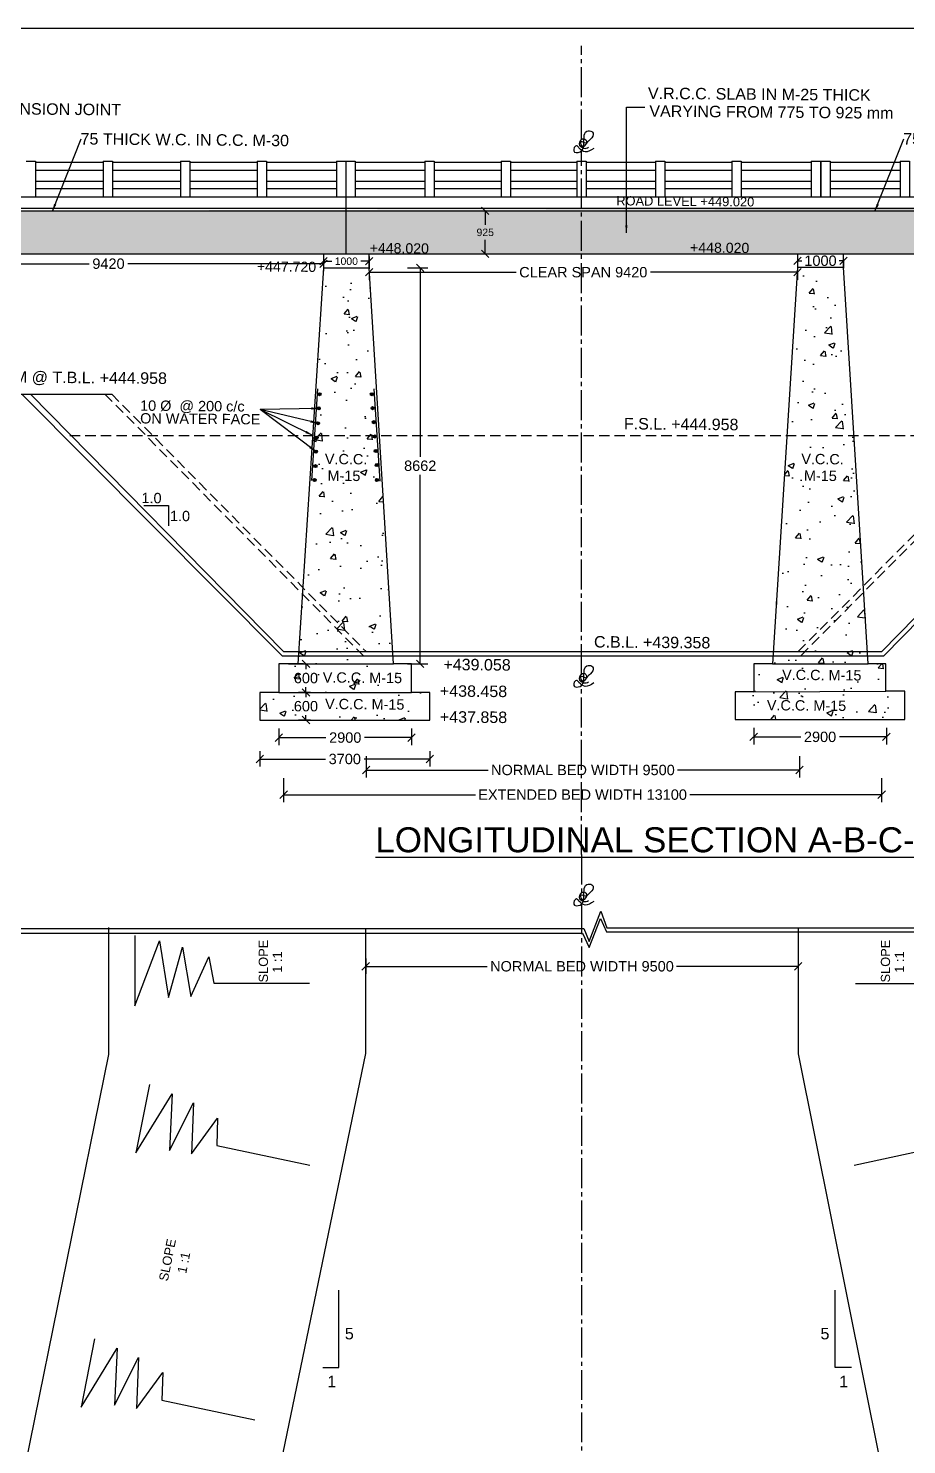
# Model space of a CAD drawing. Header units: inches. Extents: x 13587.5 to 13681, y 17072.3 to 17159.8.
# Drawn here: x 13610.91 to 13632.07, y 17125.73 to 17159.85 of the extents above; entities that cross this region are included whole.
import ezdxf

# ---------------------------------------------------------------- set-up
doc = ezdxf.new("R2010")
doc.units = ezdxf.units.IN
doc.header["$MEASUREMENT"] = 0
doc.linetypes.add('ACAD_ISO04W100', pattern=[30, 24, -3, 0, -3])
doc.linetypes.add('HIDDEN', pattern=[0.375, 0.25, -0.125])
for name, color, linetype in [('DIMENSION', 255, 'Continuous'), ('DRAWING', 2, 'Continuous'), ('Hatch', 7, 'Continuous'), ('TEXT', 255, 'Continuous')]:
    doc.layers.add(name, color=color, linetype=linetype)
doc.styles.get("Standard").update_dxf_attribs({"font": 'arial.ttf'})
doc.dimstyles.get("Standard").update_dxf_attribs({"dimtxt": 0.18, "dimasz": 0.18, "dimexe": 0.18, "dimexo": 0.0625, "dimgap": 0.09, "dimtad": 0, "dimtih": 1, "dimtoh": 1, "dimdec": 4, "dimzin": 0, "dimdsep": 46, "dimtxsty": 'Standard', "dimblk": 'OBLIQUE', "dimcen": 0.09, "dimadec": 0, "dimazin": 0, "dimtfac": 1, "dimtdec": 4, "dimtofl": 0, "dimtmove": 0, "dimatfit": 3, "dimfxl": 1, "dimtolj": 1, "dimtzin": 0, "dimarcsym": 0})
pattern_1 = [(50, (0, 0), (1.434520365, -0.12550427), [0.15, -1.65]), (355, (0, 0), (-0.27750267, 1.50438427), [0.12, -1.32]), (100.4514, (0.1195, -0.0105), (1.15701876, 1.37887908), [0.12748038, -1.40228422]), (46.1842, (0, 0.4), (2.1344821, -0.33103803), [0.225, -2.475]), (96.6356, (0.1779, 0.3724), (1.86932541, 1.94823574), [0.19122058, -2.103426]), (351.1842, (0, 0.4), (1.8693239, 1.9482372), [0.18, -1.98]), (21, (0.2, 0.3), (1.193814104, -0.80523778), [0.15, -1.65]), (326, (0.2, 0.3), (0.48663066, 1.45030009), [0.12, -1.32]), (71.4514, (0.2995, 0.2329), (1.68044526, 0.64506099), [0.12748038, -1.40228422]), (37.5, (0, 0), (0.024319711, 0.665787708), [0, -1.304, 0, -1.34, 0, -1.325]), (7.5, (0, 0), (0.526139075, 0.788823424), [0, -0.764, 0, -1.274, 0, -0.505]), (327.5, (-0.446, 0), (1.067644872, -0.045109743), [0, -0.5, 0, -1.56, 0, -2.07]), (317.5, (-0.646, 0), (1.16637234, 0.200209965), [0, -0.65, 0, -1.036, 0, -1.47])]

# ---------------------------------------------------------------- blocks, each defined once
blk = doc.blocks.new('_Oblique')
at = {"color": 0, "linetype": 'ByBlock', "lineweight": -2}
blk.add_line((-0.5, -0.5), (0.5, 0.5), dxfattribs=at)
blk = doc.blocks.new('*D17')
at = {"layer": 'Defpoints', "color": 0, "transparency": 16777216}
for p in [(13619.035, 17137.507), (13629.453, 17137.507), (13629.453, 17137.255)]:
    blk.add_point(p, dxfattribs=at)
at = {"layer": 'DIMENSION', "color": 0, "lineweight": -2, "transparency": 16777216}
for p, q in [((13619.035, 17137.444), (13619.035, 17137.075)), ((13619.035, 17137.255), (13621.964, 17137.255)), ((13629.453, 17137.255), (13626.525, 17137.255)), ((13629.453, 17137.444), (13629.453, 17137.075))]:
    blk.add_line(p, q, dxfattribs=at)
at = {"layer": 'DIMENSION', "color": 0, "lineweight": -2, "transparency": 16777216, "xscale": 0.18, "yscale": 0.18, "zscale": 0.18, "rotation": 180}
blk.add_blockref('_Oblique', (13619.035, 17137.255), dxfattribs=at)
at = {"layer": 'DIMENSION', "color": 0, "lineweight": -2, "transparency": 16777216, "xscale": 0.18, "yscale": 0.18, "zscale": 0.18}
blk.add_blockref('_Oblique', (13629.453, 17137.255), dxfattribs=at)
at = {"layer": 'DIMENSION', "color": 0, "transparency": 16777216, "insert": (13624.244, 17137.255), "char_height": 0.25, "attachment_point": 5}
blk.add_mtext('\\A1;NORMAL BED WIDTH 9500', dxfattribs=at)
blk = doc.blocks.new('*D69')
at = {"layer": 'Defpoints', "color": 0, "transparency": 16777216}
for p in [(13629.436, 17154.327), (13630.544, 17154.327), (13630.544, 17154.249)]:
    blk.add_point(p, dxfattribs=at)
at = {"layer": 'DIMENSION', "color": 0, "lineweight": -2, "transparency": 16777216}
for p, q in [((13629.436, 17154.265), (13629.436, 17154.069)), ((13630.544, 17154.265), (13630.544, 17154.069)), ((13629.436, 17154.249), (13629.539, 17154.249)), ((13630.544, 17154.249), (13630.441, 17154.249))]:
    blk.add_line(p, q, dxfattribs=at)
at = {"layer": 'DIMENSION', "color": 0, "lineweight": -2, "transparency": 16777216, "xscale": 0.18, "yscale": 0.18, "zscale": 0.18, "rotation": 180}
blk.add_blockref('_Oblique', (13629.436, 17154.249), dxfattribs=at)
at = {"layer": 'DIMENSION', "color": 0, "lineweight": -2, "transparency": 16777216, "xscale": 0.18, "yscale": 0.18, "zscale": 0.18}
blk.add_blockref('_Oblique', (13630.544, 17154.249), dxfattribs=at)
at = {"layer": 'DIMENSION', "color": 0, "transparency": 16777216, "insert": (13629.99, 17154.249), "char_height": 0.25, "attachment_point": 5}
blk.add_mtext('\\A1;1000', dxfattribs=at)
blk = doc.blocks.new('*D70')
at = {"layer": 'Defpoints', "color": 0, "transparency": 16777216}
for p in [(13618.02, 17154.415), (13619.116, 17154.415), (13619.116, 17154.238)]:
    blk.add_point(p, dxfattribs=at)
at = {"layer": 'DIMENSION', "color": 0, "lineweight": -2, "transparency": 16777216}
for p, q in [((13618.02, 17154.352), (13618.02, 17154.058)), ((13619.116, 17154.352), (13619.116, 17154.058)), ((13618.02, 17154.238), (13618.218, 17154.238)), ((13619.116, 17154.238), (13618.918, 17154.238))]:
    blk.add_line(p, q, dxfattribs=at)
at = {"layer": 'DIMENSION', "color": 0, "lineweight": -2, "transparency": 16777216, "xscale": 0.18, "yscale": 0.18, "zscale": 0.18, "rotation": 180}
blk.add_blockref('_Oblique', (13618.02, 17154.238), dxfattribs=at)
at = {"layer": 'DIMENSION', "color": 0, "lineweight": -2, "transparency": 16777216, "xscale": 0.18, "yscale": 0.18, "zscale": 0.18}
blk.add_blockref('_Oblique', (13619.116, 17154.238), dxfattribs=at)
at = {"layer": 'DIMENSION', "color": 0, "transparency": 16777216, "insert": (13618.568, 17154.238), "char_height": 0.18, "attachment_point": 5}
blk.add_mtext('\\A1;1000', dxfattribs=at)
blk = doc.blocks.new('*D71')
at = {"layer": 'Defpoints', "color": 0, "transparency": 16777216}
for p in [(13621.8, 17155.452), (13621.8, 17154.415), (13621.914, 17154.415)]:
    blk.add_point(p, dxfattribs=at)
at = {"layer": 'DIMENSION', "color": 0, "lineweight": -2, "transparency": 16777216}
for p, q in [((13621.862, 17155.452), (13622.094, 17155.452)), ((13621.914, 17155.452), (13621.914, 17155.115)), ((13621.914, 17154.415), (13621.914, 17154.751)), ((13621.862, 17154.415), (13622.094, 17154.415))]:
    blk.add_line(p, q, dxfattribs=at)
at = {"layer": 'DIMENSION', "color": 0, "lineweight": -2, "transparency": 16777216, "xscale": 0.18, "yscale": 0.18, "zscale": 0.18}
for p, rotation in [((13621.914, 17155.452), 90), ((13621.914, 17154.415), 270)]:
    blk.add_blockref('_Oblique', p, dxfattribs=dict(at, rotation=rotation))
at = {"layer": 'DIMENSION', "color": 0, "transparency": 16777216, "insert": (13621.914, 17154.933), "char_height": 0.18, "attachment_point": 5}
blk.add_mtext('\\A1;925', dxfattribs=at)
blk = doc.blocks.new('*D72')
at = {"layer": 'Defpoints', "color": 0, "transparency": 16777216}
for p in [(13607.657, 17154.436), (13618.02, 17154.418), (13618.02, 17154.178)]:
    blk.add_point(p, dxfattribs=at)
at = {"layer": 'DIMENSION', "color": 0, "lineweight": -2, "transparency": 16777216}
for p, q in [((13607.657, 17154.373), (13607.657, 17153.998)), ((13618.02, 17154.356), (13618.02, 17153.998)), ((13607.657, 17154.178), (13612.376, 17154.178)), ((13618.02, 17154.178), (13613.302, 17154.178))]:
    blk.add_line(p, q, dxfattribs=at)
at = {"layer": 'DIMENSION', "color": 0, "lineweight": -2, "transparency": 16777216, "xscale": 0.18, "yscale": 0.18, "zscale": 0.18, "rotation": 180}
blk.add_blockref('_Oblique', (13607.657, 17154.178), dxfattribs=at)
at = {"layer": 'DIMENSION', "color": 0, "lineweight": -2, "transparency": 16777216, "xscale": 0.18, "yscale": 0.18, "zscale": 0.18}
blk.add_blockref('_Oblique', (13618.02, 17154.178), dxfattribs=at)
at = {"layer": 'DIMENSION', "color": 0, "transparency": 16777216, "insert": (13612.839, 17154.178), "char_height": 0.25, "attachment_point": 5}
blk.add_mtext('\\A1;9420', dxfattribs=at)
blk = doc.blocks.new('*D73')
at = {"layer": 'Defpoints', "color": 0, "transparency": 16777216}
for p in [(13617.595, 17144.542), (13617.595, 17143.851), (13617.595, 17143.851)]:
    blk.add_point(p, dxfattribs=at)
at = {"layer": 'DIMENSION', "color": 0, "lineweight": -2, "transparency": 16777216}
for p, q in [((13617.533, 17144.542), (13617.415, 17144.542)), ((13617.595, 17144.542), (13617.595, 17144.414)), ((13617.533, 17143.851), (13617.415, 17143.851)), ((13617.595, 17143.851), (13617.595, 17143.979))]:
    blk.add_line(p, q, dxfattribs=at)
at = {"layer": 'DIMENSION', "color": 0, "lineweight": -2, "transparency": 16777216, "xscale": 0.18, "yscale": 0.18, "zscale": 0.18}
for p, rotation in [((13617.595, 17144.542), 90), ((13617.595, 17143.851), 270)]:
    blk.add_blockref('_Oblique', p, dxfattribs=dict(at, rotation=rotation))
at = {"layer": 'DIMENSION', "color": 0, "transparency": 16777216, "insert": (13617.595, 17144.197), "char_height": 0.25, "attachment_point": 5}
blk.add_mtext('\\A1;600', dxfattribs=at)
blk = doc.blocks.new('*D74')
at = {"layer": 'Defpoints', "color": 0, "transparency": 16777216}
for p in [(13617.768, 17143.851), (13617.595, 17143.188), (13617.768, 17143.188)]:
    blk.add_point(p, dxfattribs=at)
at = {"layer": 'DIMENSION', "color": 0, "lineweight": -2, "transparency": 16777216}
for p, q in [((13617.705, 17143.851), (13617.415, 17143.851)), ((13617.595, 17143.851), (13617.595, 17143.737)), ((13617.705, 17143.188), (13617.415, 17143.188)), ((13617.595, 17143.188), (13617.595, 17143.302))]:
    blk.add_line(p, q, dxfattribs=at)
at = {"layer": 'DIMENSION', "color": 0, "lineweight": -2, "transparency": 16777216, "xscale": 0.18, "yscale": 0.18, "zscale": 0.18}
for p, rotation in [((13617.595, 17143.851), 90), ((13617.595, 17143.188), 270)]:
    blk.add_blockref('_Oblique', p, dxfattribs=dict(at, rotation=rotation))
at = {"layer": 'DIMENSION', "color": 0, "transparency": 16777216, "insert": (13617.595, 17143.52), "char_height": 0.25, "attachment_point": 5}
blk.add_mtext('\\A1;600', dxfattribs=at)
blk = doc.blocks.new('*D75')
at = {"layer": 'Defpoints', "color": 0, "transparency": 16777216}
for p in [(13616.484, 17142.504), (13620.578, 17142.504), (13620.578, 17142.248)]:
    blk.add_point(p, dxfattribs=at)
at = {"layer": 'DIMENSION', "color": 0, "lineweight": -2, "transparency": 16777216}
for p, q in [((13616.484, 17142.441), (13616.484, 17142.068)), ((13620.578, 17142.441), (13620.578, 17142.068)), ((13616.484, 17142.248), (13618.068, 17142.248)), ((13620.578, 17142.248), (13618.994, 17142.248))]:
    blk.add_line(p, q, dxfattribs=at)
at = {"layer": 'DIMENSION', "color": 0, "lineweight": -2, "transparency": 16777216, "xscale": 0.18, "yscale": 0.18, "zscale": 0.18, "rotation": 180}
blk.add_blockref('_Oblique', (13616.484, 17142.248), dxfattribs=at)
at = {"layer": 'DIMENSION', "color": 0, "lineweight": -2, "transparency": 16777216, "xscale": 0.18, "yscale": 0.18, "zscale": 0.18}
blk.add_blockref('_Oblique', (13620.578, 17142.248), dxfattribs=at)
at = {"layer": 'DIMENSION', "color": 0, "transparency": 16777216, "insert": (13618.531, 17142.248), "char_height": 0.25, "attachment_point": 5}
blk.add_mtext('\\A1;3700', dxfattribs=at)
blk = doc.blocks.new('*D76')
at = {"layer": 'Defpoints', "color": 0, "transparency": 16777216}
for p in [(13616.944, 17143.043), (13620.139, 17143.043), (13620.139, 17142.764)]:
    blk.add_point(p, dxfattribs=at)
at = {"layer": 'DIMENSION', "color": 0, "lineweight": -2, "transparency": 16777216}
for p, q in [((13616.944, 17142.981), (13616.944, 17142.584)), ((13616.944, 17142.764), (13618.077, 17142.764)), ((13620.139, 17142.764), (13619.007, 17142.764)), ((13620.139, 17142.981), (13620.139, 17142.584))]:
    blk.add_line(p, q, dxfattribs=at)
at = {"layer": 'DIMENSION', "color": 0, "lineweight": -2, "transparency": 16777216, "xscale": 0.18, "yscale": 0.18, "zscale": 0.18, "rotation": 180}
blk.add_blockref('_Oblique', (13616.944, 17142.764), dxfattribs=at)
at = {"layer": 'DIMENSION', "color": 0, "lineweight": -2, "transparency": 16777216, "xscale": 0.18, "yscale": 0.18, "zscale": 0.18}
blk.add_blockref('_Oblique', (13620.139, 17142.764), dxfattribs=at)
at = {"layer": 'DIMENSION', "color": 0, "transparency": 16777216, "insert": (13618.542, 17142.764), "char_height": 0.25, "attachment_point": 5}
blk.add_mtext('\\A1;2900', dxfattribs=at)
blk = doc.blocks.new('*D77')
at = {"layer": 'Defpoints', "color": 0, "transparency": 16777216}
for p in [(13619.982, 17154.079), (13619.982, 17144.542), (13620.348, 17144.542)]:
    blk.add_point(p, dxfattribs=at)
at = {"layer": 'DIMENSION', "color": 0, "lineweight": -2, "transparency": 16777216}
for p, q in [((13620.044, 17154.079), (13620.528, 17154.079)), ((13620.348, 17154.079), (13620.348, 17149.528)), ((13620.348, 17144.542), (13620.348, 17149.093)), ((13620.044, 17144.542), (13620.528, 17144.542))]:
    blk.add_line(p, q, dxfattribs=at)
at = {"layer": 'DIMENSION', "color": 0, "lineweight": -2, "transparency": 16777216, "xscale": 0.18, "yscale": 0.18, "zscale": 0.18}
for p, rotation in [((13620.348, 17154.079), 90), ((13620.348, 17144.542), 270)]:
    blk.add_blockref('_Oblique', p, dxfattribs=dict(at, rotation=rotation))
at = {"layer": 'DIMENSION', "color": 0, "transparency": 16777216, "insert": (13620.348, 17149.311), "char_height": 0.25, "attachment_point": 5}
blk.add_mtext('\\A1;8662', dxfattribs=at)
blk = doc.blocks.new('*D78')
at = {"layer": 'Defpoints', "color": 0, "transparency": 16777216}
for p in [(13619.116, 17154.058), (13629.436, 17154.058), (13629.436, 17153.973)]:
    blk.add_point(p, dxfattribs=at)
at = {"layer": 'DIMENSION', "color": 0, "lineweight": -2, "transparency": 16777216}
for p, q in [((13619.116, 17153.996), (13619.116, 17153.793)), ((13619.116, 17153.973), (13622.66, 17153.973)), ((13629.436, 17153.973), (13625.892, 17153.973)), ((13629.436, 17153.996), (13629.436, 17153.793))]:
    blk.add_line(p, q, dxfattribs=at)
at = {"layer": 'DIMENSION', "color": 0, "lineweight": -2, "transparency": 16777216, "xscale": 0.18, "yscale": 0.18, "zscale": 0.18, "rotation": 180}
blk.add_blockref('_Oblique', (13619.116, 17153.973), dxfattribs=at)
at = {"layer": 'DIMENSION', "color": 0, "lineweight": -2, "transparency": 16777216, "xscale": 0.18, "yscale": 0.18, "zscale": 0.18}
blk.add_blockref('_Oblique', (13629.436, 17153.973), dxfattribs=at)
at = {"layer": 'DIMENSION', "color": 0, "transparency": 16777216, "insert": (13624.276, 17153.973), "char_height": 0.25, "attachment_point": 5}
blk.add_mtext('\\A1;CLEAR SPAN 9420', dxfattribs=at)
blk = doc.blocks.new('*D79')
at = {"layer": 'Defpoints', "color": 0, "transparency": 16777216}
for p in [(13619.047, 17142.38), (13629.486, 17142.38), (13629.486, 17141.983)]:
    blk.add_point(p, dxfattribs=at)
at = {"layer": 'DIMENSION', "color": 0, "lineweight": -2, "transparency": 16777216}
for p, q in [((13619.047, 17142.318), (13619.047, 17141.803)), ((13619.047, 17141.983), (13621.986, 17141.983)), ((13629.486, 17141.983), (13626.547, 17141.983)), ((13629.486, 17142.318), (13629.486, 17141.803))]:
    blk.add_line(p, q, dxfattribs=at)
at = {"layer": 'DIMENSION', "color": 0, "lineweight": -2, "transparency": 16777216, "xscale": 0.18, "yscale": 0.18, "zscale": 0.18, "rotation": 180}
blk.add_blockref('_Oblique', (13619.047, 17141.983), dxfattribs=at)
at = {"layer": 'DIMENSION', "color": 0, "lineweight": -2, "transparency": 16777216, "xscale": 0.18, "yscale": 0.18, "zscale": 0.18}
blk.add_blockref('_Oblique', (13629.486, 17141.983), dxfattribs=at)
at = {"layer": 'DIMENSION', "color": 0, "transparency": 16777216, "insert": (13624.267, 17141.983), "char_height": 0.25, "attachment_point": 5}
blk.add_mtext('\\A1;NORMAL BED WIDTH 9500', dxfattribs=at)
blk = doc.blocks.new('*D80')
at = {"layer": 'Defpoints', "color": 0, "transparency": 16777216}
for p in [(13617.057, 17141.848), (13631.462, 17141.848), (13631.462, 17141.39)]:
    blk.add_point(p, dxfattribs=at)
at = {"layer": 'DIMENSION', "color": 0, "lineweight": -2, "transparency": 16777216}
for p, q in [((13617.057, 17141.785), (13617.057, 17141.21)), ((13631.462, 17141.785), (13631.462, 17141.21)), ((13617.057, 17141.39), (13621.678, 17141.39)), ((13631.462, 17141.39), (13626.841, 17141.39))]:
    blk.add_line(p, q, dxfattribs=at)
at = {"layer": 'DIMENSION', "color": 0, "lineweight": -2, "transparency": 16777216, "xscale": 0.18, "yscale": 0.18, "zscale": 0.18, "rotation": 180}
blk.add_blockref('_Oblique', (13617.057, 17141.39), dxfattribs=at)
at = {"layer": 'DIMENSION', "color": 0, "lineweight": -2, "transparency": 16777216, "xscale": 0.18, "yscale": 0.18, "zscale": 0.18}
blk.add_blockref('_Oblique', (13631.462, 17141.39), dxfattribs=at)
at = {"layer": 'DIMENSION', "color": 0, "transparency": 16777216, "insert": (13624.259, 17141.39), "char_height": 0.25, "attachment_point": 5}
blk.add_mtext('\\A1;EXTENDED BED WIDTH 13100', dxfattribs=at)
blk = doc.blocks.new('*D84')
at = {"layer": 'Defpoints', "color": 0, "transparency": 16777216}
for p in [(13628.381, 17143.06), (13631.576, 17143.06), (13631.576, 17142.781)]:
    blk.add_point(p, dxfattribs=at)
at = {"layer": 'DIMENSION', "color": 0, "lineweight": -2, "transparency": 16777216}
for p, q in [((13628.381, 17142.998), (13628.381, 17142.601)), ((13628.381, 17142.781), (13629.514, 17142.781)), ((13631.576, 17142.781), (13630.444, 17142.781)), ((13631.576, 17142.998), (13631.576, 17142.601))]:
    blk.add_line(p, q, dxfattribs=at)
at = {"layer": 'DIMENSION', "color": 0, "lineweight": -2, "transparency": 16777216, "xscale": 0.18, "yscale": 0.18, "zscale": 0.18, "rotation": 180}
blk.add_blockref('_Oblique', (13628.381, 17142.781), dxfattribs=at)
at = {"layer": 'DIMENSION', "color": 0, "lineweight": -2, "transparency": 16777216, "xscale": 0.18, "yscale": 0.18, "zscale": 0.18}
blk.add_blockref('_Oblique', (13631.576, 17142.781), dxfattribs=at)
at = {"layer": 'DIMENSION', "color": 0, "transparency": 16777216, "insert": (13629.979, 17142.781), "char_height": 0.25, "attachment_point": 5}
blk.add_mtext('\\A1;2900', dxfattribs=at)

msp = doc.modelspace()

# ---------------------------------------------------------------- hatches: boundary and pattern name
at = {"layer": 'Hatch'}
h = msp.add_hatch(dxfattribs=at)
h.set_pattern_fill('AR-CONC', color=256, scale=0.2, style=0)
h.set_pattern_definition(pattern_1)
h.paths.add_polyline_path([(13607.09099, 17155.45205), (13607.09099, 17154.41455), (13618.56129, 17154.41455), (13641.43466, 17154.41455), (13641.43466, 17155.52008), (13607.09099, 17155.45219)])
h = msp.add_hatch(dxfattribs=at)
h.set_pattern_fill('AR-CONC', color=256, scale=0.2, style=0)
h.set_pattern_definition(pattern_1)
h.paths.add_polyline_path([(13618.02, 17154.41455), (13618.02, 17154.07736), (13619.11638, 17154.07736), (13619.11638, 17154.41455), (13618.56129, 17154.41455)])
h.paths.add_polyline_path([(13617.40315, 17144.542), (13616.94437, 17144.542), (13616.94437, 17143.85128), (13616.4839, 17143.85128), (13616.4839, 17143.18817), (13620.5779, 17143.18817), (13620.5779, 17143.85128), (13620.13933, 17143.85128), (13620.13933, 17144.542), (13619.70365, 17144.542), (13619.11638, 17154.07736), (13618.02, 17154.07736)])
h = msp.add_hatch(dxfattribs=at)
h.set_pattern_fill('AR-CONC', color=256, scale=0.2, style=0)
h.set_pattern_definition(pattern_1)
h.paths.add_polyline_path([(13629.98582, 17154.41455), (13629.43569, 17154.41455), (13629.43569, 17154.09639), (13630.54446, 17154.09639), (13630.54446, 17154.41455)])
h.paths.add_polyline_path([(13630.54429, 17154.09639), (13629.43625, 17154.09639), (13629.17993, 17150.04428), (13630.79636, 17150.04428)])
h.paths.add_polyline_path([(13628.83207, 17144.54479), (13628.38119, 17144.54479), (13628.38119, 17143.86865), (13627.9338, 17143.86865), (13627.9338, 17143.20077), (13632.01956, 17143.20077), (13632.01956, 17143.87909), (13631.5673, 17143.87909), (13631.5673, 17144.54479), (13631.13848, 17144.54479), (13630.79636, 17150.04428), (13629.17993, 17150.04428)])
h = msp.add_hatch(color=256, dxfattribs=at)
edge = h.paths.add_edge_path()
edge.add_arc((13617.92108, 17151.03538), 0.03695, 0, 360)
h = msp.add_hatch(color=256, dxfattribs=at)
edge = h.paths.add_edge_path()
edge.add_arc((13619.18283, 17151.03553), 0.03695, 0, 360)
h = msp.add_hatch(color=256, dxfattribs=at)
edge = h.paths.add_edge_path()
edge.add_arc((13617.90204, 17150.6945), 0.03695, 0, 360)
h = msp.add_hatch(color=256, dxfattribs=at)
edge = h.paths.add_edge_path()
edge.add_arc((13619.19933, 17150.69974), 0.03695, 0, 360)
h = msp.add_hatch(color=256, dxfattribs=at)
edge = h.paths.add_edge_path()
edge.add_arc((13617.88369, 17150.33614), 0.03695, 0, 360)
h = msp.add_hatch(color=256, dxfattribs=at)
edge = h.paths.add_edge_path()
edge.add_arc((13619.23012, 17150.36144), 0.03695, 0, 360)
h = msp.add_hatch(color=256, dxfattribs=at)
edge = h.paths.add_edge_path()
edge.add_arc((13617.85393, 17149.9916), 0.03695, 0, 360)
h = msp.add_hatch(color=256, dxfattribs=at)
edge = h.paths.add_edge_path()
edge.add_arc((13619.25325, 17150.01703), 0.03695, 0, 360)
h = msp.add_hatch(color=256, dxfattribs=at)
edge = h.paths.add_edge_path()
edge.add_arc((13617.83414, 17149.65162), 0.03695, 0, 360)
h = msp.add_hatch(color=256, dxfattribs=at)
edge = h.paths.add_edge_path()
edge.add_arc((13619.27493, 17149.66705), 0.03695, 0, 360)
h = msp.add_hatch(color=256, dxfattribs=at)
edge = h.paths.add_edge_path()
edge.add_arc((13617.82479, 17149.30329), 0.03695, 0, 360)
h = msp.add_hatch(color=256, dxfattribs=at)
edge = h.paths.add_edge_path()
edge.add_arc((13619.3009, 17149.3284), 0.03695, 0, 360)
h = msp.add_hatch(color=256, dxfattribs=at)
edge = h.paths.add_edge_path()
edge.add_arc((13617.80504, 17148.96966), 0.03695, 0, 360)
h = msp.add_hatch(color=256, dxfattribs=at)
edge = h.paths.add_edge_path()
edge.add_arc((13619.30619, 17148.96855), 0.03695, 0, 360)

# ---------------------------------------------------------------- linework, layer by layer
at = {"layer": 'DIMENSION'}
for points in [[(13617.73868, 17148.95686), (13617.88062, 17151.16549)], [(13619.2316, 17151.16254), (13619.37353, 17148.9386)], [(13613.69081, 17148.3532), (13614.28494, 17148.3532), (13614.28494, 17147.86464)]]:
    msp.add_lwpolyline(points, dxfattribs=at)
at = {"layer": 'DRAWING'}
msp.add_lwpolyline([(13680.97152, 17074.19685), (13587.58711, 17074.19685), (13587.58711, 17159.84812), (13680.97152, 17159.84812)], close=True, dxfattribs=at)
at = {"layer": 'DRAWING', "linetype": 'ACAD_ISO04W100', "ltscale": 0.03}
for points in [[(13624.22972, 17157.16911), (13624.22972, 17159.43038)], [(13624.22972, 17144.29265), (13624.22972, 17156.89455)], [(13624.22972, 17139.9492), (13624.22972, 17144.01809)], [(13624.22972, 17139.9492), (13624.22972, 17139.02713)], [(13624.22972, 17138.75257), (13624.22972, 17073.49438)]]:
    msp.add_lwpolyline(points, dxfattribs=at)
at = {"layer": 'DRAWING'}
for points in [[(13607.09099, 17154.41455), (13618.56129, 17154.41455), (13629.98582, 17154.41455), (13641.43466, 17154.41455), (13641.43466, 17156.73002), (13641.61104, 17156.89665), (13641.93127, 17156.89665), (13642.09446, 17156.71924), (13642.09446, 17155.52008), (13641.42889, 17155.52008)], [(13610.8594, 17156.64523), (13611.08382, 17156.64523), (13611.08382, 17156.59327), (13611.08382, 17156.40369), (13611.08382, 17156.11995), (13611.08382, 17155.94675), (13611.08382, 17155.77784), (13610.859, 17155.77784)], [(13612.7119, 17156.62019), (13611.08382, 17156.62019)], [(13612.71181, 17156.42309), (13611.08382, 17156.42309)], [(13612.71191, 17156.64523), (13612.93633, 17156.64523), (13612.93633, 17156.59327), (13612.93633, 17156.40369), (13612.93633, 17156.11995), (13612.93633, 17155.94675), (13612.93633, 17155.77784), (13612.7115, 17155.77784)], [(13612.71191, 17156.64523), (13612.7115, 17155.77784)], [(13614.57467, 17156.62019), (13612.93633, 17156.62019)], [(13614.57457, 17156.42309), (13612.93633, 17156.42309)], [(13614.57468, 17156.64523), (13614.79909, 17156.64523), (13614.79909, 17156.59327), (13614.79909, 17156.40369), (13614.79909, 17156.11995), (13614.79909, 17155.94675), (13614.79909, 17155.77784), (13614.57427, 17155.77784)], [(13614.57468, 17156.64523), (13614.57427, 17155.77784)], [(13616.42339, 17156.62019), (13614.79909, 17156.62019)], [(13616.42329, 17156.42309), (13614.79909, 17156.42309)], [(13616.4234, 17156.64523), (13616.64781, 17156.64523), (13616.64781, 17156.59327), (13616.64781, 17156.40369), (13616.64781, 17156.11995), (13616.64781, 17155.94675), (13616.64781, 17155.77784), (13616.42299, 17155.77784)], [(13616.4234, 17156.64523), (13616.42299, 17155.77784)], [(13618.33524, 17156.62019), (13616.64781, 17156.62019)], [(13618.33515, 17156.42309), (13616.64781, 17156.42309)], [(13618.33526, 17156.64523), (13618.55967, 17156.64523), (13618.55967, 17156.59327), (13618.55967, 17156.40369), (13618.55967, 17156.11995), (13618.55967, 17155.94675), (13618.55967, 17155.77784), (13618.33485, 17155.77784)], [(13618.33526, 17156.64523), (13618.33485, 17155.77784)], [(13618.55828, 17156.64523), (13618.78269, 17156.64523), (13618.78269, 17156.59327), (13618.78269, 17156.40369), (13618.78269, 17156.11995), (13618.78269, 17155.94675), (13618.78269, 17155.77784), (13618.55787, 17155.77784)], [(13618.55828, 17156.64523), (13618.55787, 17155.77784)], [(13618.56129, 17156.42309), (13618.55817, 17156.42309)], [(13618.56129, 17156.62019), (13618.55826, 17156.62019)], [(13618.56129, 17154.41455), (13618.56129, 17156.63097)], [(13620.45724, 17156.62019), (13618.78269, 17156.62019)], [(13620.45715, 17156.42309), (13618.78269, 17156.42309)], [(13620.45725, 17156.64523), (13620.68167, 17156.64523), (13620.68167, 17156.59327), (13620.68167, 17156.40369), (13620.68167, 17156.11995), (13620.68167, 17155.94675), (13620.68167, 17155.77784), (13620.45685, 17155.77784)], [(13620.45725, 17156.64523), (13620.45685, 17155.77784)], [(13622.29445, 17156.62019), (13620.68167, 17156.62019)], [(13622.29436, 17156.42309), (13620.68167, 17156.42309)], [(13622.29446, 17156.64523), (13622.51888, 17156.64523), (13622.51888, 17156.59327), (13622.51888, 17156.40369), (13622.51888, 17156.11995), (13622.51888, 17155.94675), (13622.51888, 17155.77784), (13622.29405, 17155.77784)], [(13622.29446, 17156.64523), (13622.29405, 17155.77784)], [(13624.12038, 17156.62019), (13622.51888, 17156.62019)], [(13624.12029, 17156.42309), (13622.51888, 17156.42309)], [(13624.12039, 17156.64523), (13624.34481, 17156.64523), (13624.34481, 17156.59327), (13624.34481, 17156.40369), (13624.34481, 17156.11995), (13624.34481, 17155.94675), (13624.34481, 17155.77784), (13624.11998, 17155.77784)], [(13624.12039, 17156.64523), (13624.11998, 17155.77784)], [(13626.01591, 17156.62019), (13624.34481, 17156.62019)], [(13626.01581, 17156.42309), (13624.34481, 17156.42309)], [(13626.01592, 17156.64523), (13626.24033, 17156.64523), (13626.24033, 17156.59327), (13626.24033, 17156.40369), (13626.24033, 17156.11995), (13626.24033, 17155.94675), (13626.24033, 17155.77784), (13626.01551, 17155.77784)], [(13626.01592, 17156.64523), (13626.01551, 17155.77784)], [(13627.8531, 17156.62019), (13626.24033, 17156.62019)], [(13627.85301, 17156.42309), (13626.24033, 17156.42309)], [(13627.85311, 17156.64523), (13628.07753, 17156.64523), (13628.07753, 17156.59327), (13628.07753, 17156.40369), (13628.07753, 17156.11995), (13628.07753, 17155.94675), (13628.07753, 17155.77784), (13627.8527, 17155.77784)], [(13627.85311, 17156.64523), (13627.8527, 17155.77784)], [(13629.76303, 17156.62019), (13628.07753, 17156.62019)], [(13629.76294, 17156.42309), (13628.07753, 17156.42309)], [(13629.76304, 17156.64523), (13629.98745, 17156.64523), (13629.98745, 17156.59327), (13629.98745, 17156.40369), (13629.98745, 17156.11995), (13629.98745, 17155.94675), (13629.98745, 17155.77784), (13629.76263, 17155.77784)], [(13629.76304, 17156.64523), (13629.76263, 17155.77784)], [(13629.99945, 17156.62019), (13629.98582, 17156.62019)], [(13629.99935, 17156.42309), (13629.98582, 17156.42309)], [(13629.99946, 17156.64523), (13630.22387, 17156.64523), (13630.22387, 17156.59327), (13630.22387, 17156.40369), (13630.22387, 17156.11995), (13630.22387, 17155.94675), (13630.22387, 17155.77784), (13629.99905, 17155.77784)], [(13629.99946, 17156.64523), (13629.99905, 17155.77784)], [(13631.91199, 17156.62019), (13630.22387, 17156.62019)], [(13631.91189, 17156.42309), (13630.22387, 17156.42309)], [(13631.912, 17156.64523), (13632.13641, 17156.64523), (13632.13641, 17156.59327), (13632.13641, 17156.40369), (13632.13641, 17156.11995), (13632.13641, 17155.94675), (13632.13641, 17155.77784), (13631.91159, 17155.77784)], [(13631.912, 17156.64523), (13631.91159, 17155.77784)], [(13612.71168, 17156.15724), (13611.08382, 17156.15724)], [(13612.7116, 17155.98128), (13611.08382, 17155.98128)], [(13614.57445, 17156.15724), (13612.93633, 17156.15724)], [(13614.57437, 17155.98128), (13612.93633, 17155.98128)], [(13616.42317, 17156.15724), (13614.79909, 17156.15724)], [(13616.42308, 17155.98128), (13614.79909, 17155.98128)], [(13618.33503, 17156.15724), (13616.64781, 17156.15724)], [(13618.33494, 17155.98128), (13616.64781, 17155.98128)], [(13618.56129, 17155.98128), (13618.55796, 17155.98128)], [(13618.56129, 17156.15724), (13618.55805, 17156.15724)], [(13620.45702, 17156.15724), (13618.78269, 17156.15724)], [(13620.45694, 17155.98128), (13618.78269, 17155.98128)], [(13622.29423, 17156.15724), (13620.68167, 17156.15724)], [(13622.29415, 17155.98128), (13620.68167, 17155.98128)], [(13624.12016, 17156.15724), (13622.51888, 17156.15724)], [(13624.12008, 17155.98128), (13622.51888, 17155.98128)], [(13626.01569, 17156.15724), (13624.34481, 17156.15724)], [(13626.01561, 17155.98128), (13624.34481, 17155.98128)], [(13627.85288, 17156.15724), (13626.24033, 17156.15724)], [(13627.8528, 17155.98128), (13626.24033, 17155.98128)], [(13629.76281, 17156.15724), (13628.07753, 17156.15724)], [(13629.76273, 17155.98128), (13628.07753, 17155.98128)], [(13629.99923, 17156.15724), (13629.98582, 17156.15724)], [(13629.99915, 17155.98128), (13629.98582, 17155.98128)], [(13631.91177, 17156.15724), (13630.22387, 17156.15724)], [(13631.91168, 17155.98128), (13630.22387, 17155.98128)], [(13641.40849, 17155.77784), (13607.09099, 17155.77784)], [(13590.6441, 17155.5062), (13590.66101, 17155.50707), (13600.40051, 17155.52008), (13606.42801, 17155.52008), (13607.09778, 17155.52008), (13618.56509, 17155.52008), (13629.99638, 17155.52008), (13641.42889, 17155.52008)], [(13590.6441, 17155.43907), (13600.35889, 17155.45205), (13606.3864, 17155.45205), (13607.05616, 17155.45205), (13618.52347, 17155.45205), (13629.95477, 17155.45205), (13641.38728, 17155.45205)], [(13600.90957, 17155.58), (13607.60402, 17151.04024), (13610.74782, 17151.04024), (13617.02369, 17144.7376), (13631.51804, 17144.7376), (13637.73414, 17151.06573), (13640.91652, 17151.06573), (13647.56981, 17155.52008)], [(13618.02, 17154.41455), (13618.02, 17154.07736), (13619.11638, 17154.07736), (13619.11638, 17154.41455)], [(13627.9338, 17143.20077), (13632.01956, 17143.20077), (13632.01956, 17143.87909), (13631.5673, 17143.87909), (13631.5673, 17144.54479), (13631.13848, 17144.54479), (13630.54446, 17154.09357), (13630.54446, 17154.41455)], [(13629.43569, 17154.41455), (13629.43569, 17154.08759), (13628.83207, 17144.54479), (13628.38119, 17144.54479), (13628.38119, 17143.86865), (13627.9338, 17143.86865), (13627.9338, 17143.20077)], [(13618.02, 17154.07736), (13617.40315, 17144.542), (13616.94437, 17144.542), (13616.94437, 17143.85128), (13616.4839, 17143.85128), (13616.4839, 17143.18817), (13620.5779, 17143.18817), (13620.5779, 17143.85128), (13620.13933, 17143.85128), (13620.13933, 17144.542), (13619.70365, 17144.542), (13619.11638, 17154.07736)], [(13629.43569, 17154.09639), (13630.54446, 17154.09639)], [(13610.74782, 17151.04024), (13610.95663, 17151.04024), (13617.05196, 17144.83531), (13631.46797, 17144.83531), (13637.57448, 17151.06573)], [(13610.95663, 17151.04024), (13612.91619, 17151.04024)], [(13617.17376, 17144.542), (13619.70365, 17144.542)], [(13628.83207, 17144.54479), (13631.13848, 17144.54479)], [(13616.94437, 17143.85128), (13620.13933, 17143.85128)], [(13628.38119, 17143.86865), (13631.5673, 17143.87909)], [(13595.39261, 17138.1678), (13624.2892, 17138.1678), (13624.42127, 17137.85161), (13624.70064, 17138.58021), (13624.84638, 17138.18048), (13651.72521, 17138.18048)], [(13595.39702, 17138.05182), (13624.26047, 17138.05182), (13624.41764, 17137.70966), (13624.69437, 17138.40975), (13624.83354, 17138.08438), (13651.77209, 17138.08438)], [(13612.83798, 17138.19308), (13612.83798, 17135.13266), (13610.8357, 17125.24102), (13610.8357, 17111.06727)], [(13613.47666, 17137.99404), (13613.47666, 17136.30266), (13614.06788, 17137.87029), (13614.28418, 17136.50652), (13614.62147, 17137.71917), (13614.82222, 17136.52632), (13615.25825, 17137.48181), (13615.3756, 17136.85052), (13617.67815, 17136.85052)], [(13616.9982, 17109.41793), (13616.9982, 17125.30815), (13619.0354, 17135.15311), (13619.0354, 17138.1678)], [(13629.45317, 17138.17969), (13629.45317, 17135.14773), (13631.42536, 17125.31361), (13631.35674, 17105.56685)], [(13630.8368, 17136.84542), (13633.10221, 17136.84542), (13633.22848, 17137.50125), (13633.68653, 17136.51697), (13633.85826, 17137.73417), (13634.20022, 17136.51532), (13634.4152, 17137.87998), (13634.98272, 17136.33208), (13634.98272, 17137.98031)], [(13630.79859, 17132.46444), (13632.996, 17132.93782), (13632.99617, 17133.58), (13633.63055, 17132.75188), (13633.5702, 17133.94496), (13634.15005, 17132.79891), (13634.109, 17134.16209), (13634.97004, 17132.79042), (13634.62204, 17134.4867)], [(13613.82284, 17134.40805), (13613.50106, 17132.76434), (13614.37317, 17134.18791), (13614.30654, 17132.81662), (13614.88869, 17133.96404), (13614.83966, 17132.73745), (13615.46825, 17133.60055), (13615.44552, 17132.93833), (13617.68964, 17132.46321)], [(13617.99845, 17127.59157), (13618.3911, 17127.59157), (13618.3911, 17129.45844)], [(13630.73953, 17127.59157), (13630.34688, 17127.59157), (13630.34688, 17129.45844)], [(13612.49911, 17128.27936), (13612.17733, 17126.63565), (13613.04944, 17128.05922), (13612.98281, 17126.68793), (13613.56496, 17127.83534), (13613.51593, 17126.60875), (13614.14452, 17127.47186), (13614.12179, 17126.80963), (13616.36591, 17126.33451)]]:
    msp.add_lwpolyline(points, dxfattribs=at)
at = {"layer": 'DRAWING', "linetype": 'HIDDEN'}
for points in [[(13612.7526, 17151.04024), (13618.97787, 17144.7376)], [(13612.91619, 17151.04024), (13619.04495, 17144.83531)], [(13629.45535, 17144.83531), (13635.6298, 17151.06573)], [(13629.51601, 17144.7376), (13635.78729, 17151.06573)], [(13611.90544, 17150.04428), (13636.6038, 17150.04428)]]:
    msp.add_lwpolyline(points, dxfattribs=at)
at = {"layer": 'DRAWING'}
for points in [[(13624.5287, 17156.95714), (13624.31815, 17156.87387), (13624.17222, 17156.96963), (13624.11385, 17157.01959), (13624.04505, 17156.89468), (13624.19724, 17156.87387), (13624.28479, 17157.01334), (13624.36418, 17157.36962), (13624.42726, 17157.38011), (13624.514, 17157.325), (13624.45092, 17157.18064), (13624.35367, 17157.08353), (13624.24065, 17156.97855), (13624.19334, 17157.01529), (13624.26048, 17157.18697), (13624.31582, 17157.18115), (13624.35077, 17157.08662), (13624.21824, 17157.1128), (13624.2896, 17156.96155), (13624.34495, 17156.96155), (13624.40174, 17156.98191)], [(13624.5287, 17144.08067), (13624.31815, 17143.9974), (13624.17222, 17144.09316), (13624.11385, 17144.14312), (13624.04505, 17144.01821), (13624.19724, 17143.9974), (13624.28479, 17144.13687), (13624.36418, 17144.49315), (13624.42726, 17144.50365), (13624.514, 17144.44853), (13624.45092, 17144.30418), (13624.35367, 17144.20706), (13624.24065, 17144.10208), (13624.19334, 17144.13882), (13624.26048, 17144.3105), (13624.31582, 17144.30468), (13624.35077, 17144.21015), (13624.21824, 17144.23633), (13624.2896, 17144.08508), (13624.34495, 17144.08508), (13624.40174, 17144.10544)], [(13624.5287, 17138.81515), (13624.31815, 17138.73188), (13624.17222, 17138.82764), (13624.11385, 17138.8776), (13624.04505, 17138.7527), (13624.19724, 17138.73188), (13624.28479, 17138.87136), (13624.36418, 17139.22763), (13624.42726, 17139.23813), (13624.514, 17139.18301), (13624.45092, 17139.03866), (13624.35367, 17138.94155), (13624.24065, 17138.83657), (13624.19334, 17138.87331), (13624.26048, 17139.04498), (13624.31582, 17139.03917), (13624.35077, 17138.94464), (13624.21824, 17138.97082), (13624.2896, 17138.81957), (13624.34495, 17138.81957), (13624.40174, 17138.83993)]]:
    msp.add_spline(points, degree=3, dxfattribs=at)
at = {"layer": 'Hatch'}
for centre in [(13617.92108, 17151.03538), (13619.18283, 17151.03553), (13617.90204, 17150.6945), (13619.19933, 17150.69974), (13617.88369, 17150.33614), (13619.23012, 17150.36144), (13617.85393, 17149.9916), (13619.25325, 17150.01703), (13617.83414, 17149.65162), (13619.27493, 17149.66705), (13617.82479, 17149.30329), (13619.3009, 17149.3284), (13617.80504, 17148.96966), (13619.30619, 17148.96855)]:
    msp.add_circle(centre, 0.03695, dxfattribs=at)

# ---------------------------------------------------------------- texts
at = {"layer": 'TEXT'}
for s, height, rotation, p in [('V.R.C.C. SLAB IN M-25 THICK', 0.27648, 359.51179, (13625.833, 17158.14735)), ('20 THICK EXPANSION JOINT', 0.27648, 359.51179, (13607.85998, 17157.79576)), ('VARYING FROM 775 TO 925 mm', 0.27648, 359.51179, (13625.86593, 17157.71965)), ('75 THICK W.C. IN C.C. M-30', 0.27648, 359.51179, (13612.16534, 17157.04986)), ('75 THICK W.C. IN C.C. M-30', 0.27648, 359.51179, (13631.9796, 17157.04986)), ('ROAD LEVEL +449.020', 0.221184, 359.51179, (13625.07048, 17155.5848)), ('+448.020', 0.243302, 359.51179, (13619.12961, 17154.4361)), ('+448.020', 0.243302, 359.51179, (13626.84735, 17154.44794)), ('+447.720', 0.243302, 359.51179, (13616.41311, 17153.993)), ('BERM @ T.B.L. +444.958', 0.27648, 359.51179, (13609.76485, 17151.32002)), ('10 Ø  @ 200 c/c', 0.248832, 359.51179, (13613.59989, 17150.63879)), ('ON WATER FACE', 0.248832, 359.51179, (13613.59989, 17150.33172)), ('F.S.L. +444.958', 0.27648, 359.51179, (13625.25358, 17150.18959)), ('V.C.C.', 0.248832, 359.51179, (13618.04976, 17149.35265)), ('V.C.C.', 0.248832, 359.51179, (13629.52663, 17149.35265)), ('M-15', 0.248832, 359.51179, (13618.11334, 17148.95036)), ('M-15', 0.248832, 359.51179, (13629.5902, 17148.95036)), ('1.0', 0.248832, 359.51179, (13613.63355, 17148.41323)), ('1.0', 0.248832, 359.51179, (13614.31953, 17147.98004)), ('C.B.L. +439.358', 0.27648, 359.51179, (13624.53244, 17144.93527)), ('+439.058', 0.27648, 359.51179, (13620.90511, 17144.39058)), ('V.C.C. M-15', 0.248832, 359.51179, (13629.06302, 17144.15521)), ('V.C.C. M-15', 0.248832, 359.51179, (13617.99901, 17144.09115)), ('+438.458', 0.27648, 359.51179, (13620.81993, 17143.75235)), ('V.C.C. M-15', 0.248832, 359.51179, (13618.05459, 17143.45251)), ('+437.858', 0.27648, 359.51179, (13620.81993, 17143.12794)), ('V.C.C. M-15', 0.248832, 359.51179, (13628.69639, 17143.42262)), ('SLOPE', 0.221184, 90, (13616.67945, 17136.86651)), ('1 :1', 0.221184, 90, (13617.0157, 17137.10131)), ('SLOPE', 0.221184, 90, (13631.66494, 17136.86651)), ('1 :1', 0.221184, 90, (13632.00119, 17137.10131)), ('SLOPE', 0.221184, 78.753587, (13614.26684, 17129.65771)), ('1 :1', 0.221184, 78.753587, (13614.71071, 17129.84365))]:
    msp.add_text(s, height=height, rotation=rotation, dxfattribs=at).set_placement(p)
for s, height, p in [('%%ULONGITUDINAL SECTION A-B-C-D', 0.602062, (13619.26719, 17140.00216)), ('5', 0.27648, (13618.53282, 17128.27088)), ('5', 0.27648, (13629.98979, 17128.27088)), ('1', 0.27648, (13618.11058, 17127.11893)), ('1', 0.27648, (13630.44144, 17127.11893))]:
    msp.add_text(s, height=height, dxfattribs=at).set_placement(p)

# ---------------------------------------------------------------- dimensions: what is measured, and where the dimension line sits
at = {"layer": 'DIMENSION'}
dim = msp.add_aligned_dim(p1=(13621.79976, 17155.45205), p2=(13621.79976, 17154.41455), distance=0.11444, text='925', dimstyle='Standard', dxfattribs=at)
dim.commit()
dim.dimension.update_dxf_attribs({"geometry": '*D71', "text_midpoint": (13621.9142, 17154.9333)})
for base, p1, p2, text, picture, middle in [((13618.02, 17154.17845), (13607.65739, 17154.43587), (13618.02, 17154.41836), '9420', '*D72', (13612.83869, 17154.17845)), ((13630.54446, 17154.24907), (13629.43569, 17154.32723), (13630.54446, 17154.32723), '1000', '*D69', (13629.99008, 17154.24907)), ((13620.13933, 17142.76385), (13616.94437, 17143.04311), (13620.13933, 17143.04311), '2900', '*D76', (13618.54185, 17142.76385)), ((13631.57615, 17142.78123), (13628.38119, 17143.06049), (13631.57615, 17143.06049), '2900', '*D84', (13629.97867, 17142.78123)), ((13629.48602, 17141.98339), (13619.04746, 17142.38011), (13629.48602, 17142.38011), 'NORMAL BED WIDTH 9500', '*D79', (13624.26674, 17141.98339)), ((13620.5779, 17142.24834), (13616.4839, 17142.50373), (13620.5779, 17142.50373), '3700', '*D75', (13618.5309, 17142.24834)), ((13631.46167, 17141.39021), (13617.05707, 17141.84791), (13631.46167, 17141.84791), 'EXTENDED BED WIDTH 13100', '*D80', (13624.25937, 17141.39021)), ((13629.45317, 17137.25458), (13619.0354, 17137.50697), (13629.45317, 17137.50697), 'NORMAL BED WIDTH 9500', '*D17', (13624.24429, 17137.25458))]:
    dim = msp.add_linear_dim(base=base, p1=p1, p2=p2, text=text, dimstyle='Standard', override={"dimtxt": 0.25}, dxfattribs=at)
    dim.commit()
    dim.dimension.update_dxf_attribs({"geometry": picture, "text_midpoint": middle})
dim = msp.add_linear_dim(base=(13619.11638, 17154.23801), p1=(13618.02, 17154.41455), p2=(13619.11638, 17154.41455), text='1000', dimstyle='Standard', dxfattribs=at)
dim.commit()
dim.dimension.update_dxf_attribs({"geometry": '*D70', "text_midpoint": (13618.56819, 17154.23801)})
for p1, p2, distance, text, picture, middle in [((13619.11638, 17154.05801), (13629.43569, 17154.05801), -0.0847, 'CLEAR SPAN 9420', '*D78', (13624.27604, 17153.97331)), ((13619.98188, 17154.07925), (13619.98188, 17144.542), 0.3661, '8662', '*D77', (13620.34798, 17149.31063))]:
    dim = msp.add_aligned_dim(p1=p1, p2=p2, distance=distance, text=text, dimstyle='Standard', override={"dimtxt": 0.25}, dxfattribs=at)
    dim.commit()
    dim.dimension.update_dxf_attribs({"geometry": picture, "text_midpoint": middle})
for base, p1, p2, picture, middle in [((13617.59512, 17143.85128), (13617.59512, 17144.542), (13617.59512, 17143.85128), '*D73', (13617.59512, 17144.19664)), ((13617.59512, 17143.18817), (13617.76755, 17143.85128), (13617.76755, 17143.18817), '*D74', (13617.59512, 17143.51973))]:
    dim = msp.add_linear_dim(base=base, p1=p1, p2=p2, angle=90, text='600', dimstyle='Standard', override={"dimtxt": 0.25}, dxfattribs=at)
    dim.commit()
    dim.dimension.update_dxf_attribs({"geometry": picture, "text_midpoint": middle})

# ---------------------------------------------------------------- leaders
for points in [[(13625.31346, 17154.92501), (13625.31346, 17157.95182), (13625.75802, 17157.95182)], [(13611.48782, 17155.44249), (13612.1827, 17157.1834)], [(13631.30208, 17155.44249), (13631.99697, 17157.1834)], [(13617.90204, 17150.6945), (13616.49385, 17150.67013)], [(13617.83414, 17149.65162), (13616.49385, 17150.67013)], [(13617.88369, 17150.33614), (13616.49385, 17150.67013)], [(13617.7591, 17150.04428), (13616.49385, 17150.67013)]]:
    msp.add_leader(points, dimstyle='Standard', override={"dimgap": 0.09, "dimtad": 0}, dxfattribs=at)

doc.saveas('drawing.dxf')
